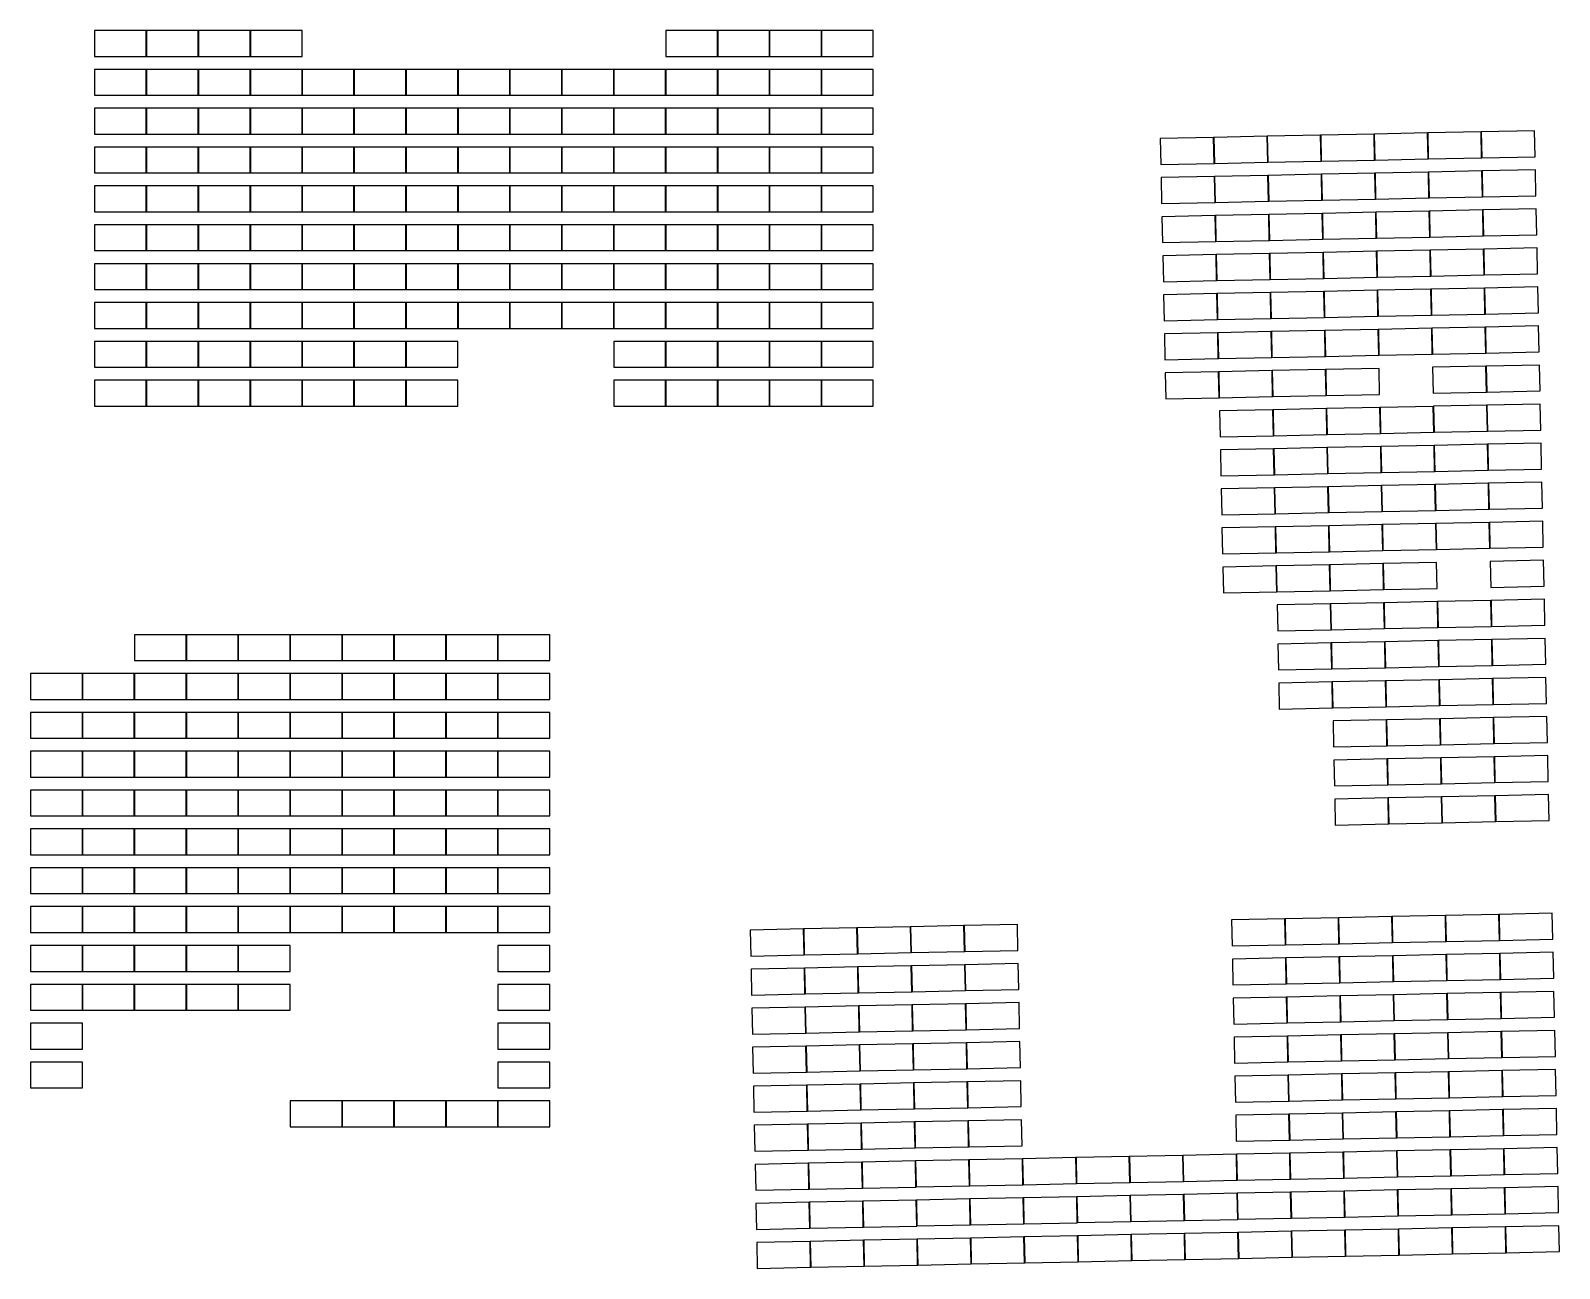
# Model space of a CAD drawing. Header units: inches. Extents: x 13940 to 21108, y 1125 to 4857.
# Drawn here: x 18834 to 21108, y 2113 to 3955 of the extents above; entities that cross this region are included whole.
import ezdxf

# ---------------------------------------------------------------- set-up
doc = ezdxf.new("R2010")
doc.units = ezdxf.units.IN
doc.header["$MEASUREMENT"] = 0
doc.layers.add('Panels', color=5, linetype='Continuous')

msp = doc.modelspace()

# ---------------------------------------------------------------- linework, layer by layer
at = {"layer": 'Panels', "color": 7, "true_color": 0xffffff}
for points, elevation in [([(18929.4, 3916.8), (19006.4, 3916.8), (19006.4, 3955.3), (18929.4, 3955.3)], -31.6), ([(19006.7, 3916.8), (19083.7, 3916.8), (19083.7, 3955.3), (19006.7, 3955.3)], -31.6), ([(19083.9, 3916.8), (19160.9, 3916.8), (19160.9, 3955.3), (19083.9, 3955.3)], -31.6), ([(19161.2, 3916.8), (19238.2, 3916.8), (19238.2, 3955.3), (19161.2, 3955.3)], -31.6), ([(19779.2, 3916.8), (19856.2, 3916.8), (19856.2, 3955.3), (19779.2, 3955.3)], -31.6), ([(19856.4, 3916.8), (19933.4, 3916.8), (19933.4, 3955.3), (19856.4, 3955.3)], -31.6), ([(19933.7, 3916.8), (20010.7, 3916.8), (20010.7, 3955.3), (19933.7, 3955.3)], -31.6), ([(20010.9, 3916.8), (20087.9, 3916.8), (20087.9, 3955.3), (20010.9, 3955.3)], -31.6), ([(18929.4, 3859), (19006.4, 3859), (19006.4, 3897.5), (18929.4, 3897.5)], -31.6), ([(19006.7, 3859), (19083.7, 3859), (19083.7, 3897.5), (19006.7, 3897.5)], -31.6), ([(19083.9, 3859), (19160.9, 3859), (19160.9, 3897.5), (19083.9, 3897.5)], -31.6), ([(19161.2, 3859), (19238.2, 3859), (19238.2, 3897.5), (19161.2, 3897.5)], -31.6), ([(19238.4, 3859), (19315.4, 3859), (19315.4, 3897.5), (19238.4, 3897.5)], -31.6), ([(19315.7, 3859), (19392.7, 3859), (19392.7, 3897.5), (19315.7, 3897.5)], -31.6), ([(19392.9, 3859), (19469.9, 3859), (19469.9, 3897.5), (19392.9, 3897.5)], -31.6), ([(19470.2, 3859), (19547.2, 3859), (19547.2, 3897.5), (19470.2, 3897.5)], -31.6), ([(19547.4, 3859), (19624.4, 3859), (19624.4, 3897.5), (19547.4, 3897.5)], -31.6), ([(19624.7, 3859), (19701.7, 3859), (19701.7, 3897.5), (19624.7, 3897.5)], -31.6), ([(19701.9, 3859), (19778.9, 3859), (19778.9, 3897.5), (19701.9, 3897.5)], -31.6), ([(19779.2, 3859), (19856.2, 3859), (19856.2, 3897.5), (19779.2, 3897.5)], -31.6), ([(19856.4, 3859), (19933.4, 3859), (19933.4, 3897.5), (19856.4, 3897.5)], -31.6), ([(19933.7, 3859), (20010.7, 3859), (20010.7, 3897.5), (19933.7, 3897.5)], -31.6), ([(20010.9, 3859), (20087.9, 3859), (20087.9, 3897.5), (20010.9, 3897.5)], -31.6), ([(18929.4, 3801.2), (19006.4, 3801.2), (19006.4, 3839.6), (18929.4, 3839.6)], -31.6), ([(19006.7, 3801.2), (19083.7, 3801.2), (19083.7, 3839.6), (19006.7, 3839.6)], -31.6), ([(19083.9, 3801.2), (19160.9, 3801.2), (19160.9, 3839.6), (19083.9, 3839.6)], -31.6), ([(19161.2, 3801.2), (19238.2, 3801.2), (19238.2, 3839.6), (19161.2, 3839.6)], -31.6), ([(19238.4, 3801.2), (19315.4, 3801.2), (19315.4, 3839.6), (19238.4, 3839.6)], -31.6), ([(19315.7, 3801.2), (19392.7, 3801.2), (19392.7, 3839.6), (19315.7, 3839.6)], -31.6), ([(19392.9, 3801.2), (19469.9, 3801.2), (19469.9, 3839.6), (19392.9, 3839.6)], -31.6), ([(19470.2, 3801.2), (19547.2, 3801.2), (19547.2, 3839.6), (19470.2, 3839.6)], -31.6), ([(19547.4, 3801.2), (19624.4, 3801.2), (19624.4, 3839.6), (19547.4, 3839.6)], -31.6), ([(19624.7, 3801.2), (19701.7, 3801.2), (19701.7, 3839.6), (19624.7, 3839.6)], -31.6), ([(19701.9, 3801.2), (19778.9, 3801.2), (19778.9, 3839.6), (19701.9, 3839.6)], -31.6), ([(19779.2, 3801.2), (19856.2, 3801.2), (19856.2, 3839.6), (19779.2, 3839.6)], -31.6), ([(19856.4, 3801.2), (19933.4, 3801.2), (19933.4, 3839.6), (19856.4, 3839.6)], -31.6), ([(19933.7, 3801.2), (20010.7, 3801.2), (20010.7, 3839.6), (19933.7, 3839.6)], -31.6), ([(20010.9, 3801.2), (20087.9, 3801.2), (20087.9, 3839.6), (20010.9, 3839.6)], -31.6), ([(20674.7, 3759.3), (20754.1, 3760.9), (20753.3, 3799.5), (20673.9, 3797.9)], 32.2), ([(20754.3, 3760.9), (20833.6, 3762.6), (20832.8, 3801.2), (20753.5, 3799.5)], 32.2), ([(20833.9, 3762.6), (20913.2, 3764.3), (20912.4, 3802.9), (20833.1, 3801.2)], 32.2), ([(20913.4, 3764.3), (20992.7, 3765.9), (20991.9, 3804.5), (20912.6, 3802.9)], 32.2), ([(20993, 3765.9), (21072.3, 3767.6), (21071.5, 3806.2), (20992.2, 3804.5)], 32.2), ([(18929.4, 3743.4), (19006.4, 3743.4), (19006.4, 3781.8), (18929.4, 3781.8)], -31.6), ([(19006.7, 3743.4), (19083.7, 3743.4), (19083.7, 3781.8), (19006.7, 3781.8)], -31.6), ([(19083.9, 3743.4), (19160.9, 3743.4), (19160.9, 3781.8), (19083.9, 3781.8)], -31.6), ([(19161.2, 3743.4), (19238.2, 3743.4), (19238.2, 3781.8), (19161.2, 3781.8)], -31.6), ([(19238.4, 3743.4), (19315.4, 3743.4), (19315.4, 3781.8), (19238.4, 3781.8)], -31.6), ([(19315.7, 3743.4), (19392.7, 3743.4), (19392.7, 3781.8), (19315.7, 3781.8)], -31.6), ([(19392.9, 3743.4), (19469.9, 3743.4), (19469.9, 3781.8), (19392.9, 3781.8)], -31.6), ([(19470.2, 3743.4), (19547.2, 3743.4), (19547.2, 3781.8), (19470.2, 3781.8)], -31.6), ([(19547.4, 3743.4), (19624.4, 3743.4), (19624.4, 3781.8), (19547.4, 3781.8)], -31.6), ([(19624.7, 3743.4), (19701.7, 3743.4), (19701.7, 3781.8), (19624.7, 3781.8)], -31.6), ([(19701.9, 3743.4), (19778.9, 3743.4), (19778.9, 3781.8), (19701.9, 3781.8)], -31.6), ([(19779.2, 3743.4), (19856.2, 3743.4), (19856.2, 3781.8), (19779.2, 3781.8)], -31.6), ([(19856.4, 3743.4), (19933.4, 3743.4), (19933.4, 3781.8), (19856.4, 3781.8)], -31.6), ([(19933.7, 3743.4), (20010.7, 3743.4), (20010.7, 3781.8), (19933.7, 3781.8)], -31.6), ([(20010.9, 3743.4), (20087.9, 3743.4), (20087.9, 3781.8), (20010.9, 3781.8)], -31.6), ([(20515.6, 3755.9), (20594.9, 3757.6), (20594.1, 3796.2), (20514.8, 3794.5)], 32.2), ([(20595.2, 3757.6), (20674.5, 3759.3), (20673.7, 3797.9), (20594.4, 3796.2)], 32.2), ([(20516.8, 3697.8), (20596.2, 3699.5), (20595.3, 3738.1), (20516, 3736.4)], 32.2), ([(20596.4, 3699.5), (20675.7, 3701.2), (20674.9, 3739.8), (20595.6, 3738.1)], 32.2), ([(20676, 3701.2), (20755.3, 3702.8), (20754.5, 3741.4), (20675.2, 3739.8)], 32.2), ([(20755.5, 3702.8), (20834.8, 3704.5), (20834, 3743.1), (20754.7, 3741.4)], 32.2), ([(20835.1, 3704.5), (20914.4, 3706.2), (20913.6, 3744.8), (20834.3, 3743.1)], 32.2), ([(20914.7, 3706.2), (20994, 3707.8), (20993.2, 3746.4), (20913.8, 3744.8)], 32.2), ([(20994.2, 3707.8), (21073.5, 3709.5), (21072.7, 3748.1), (20993.4, 3746.4)], 32.2), ([(18929.4, 3685.6), (19006.4, 3685.6), (19006.4, 3724), (18929.4, 3724)], -31.6), ([(19006.7, 3685.6), (19083.7, 3685.6), (19083.7, 3724), (19006.7, 3724)], -31.6), ([(19083.9, 3685.6), (19160.9, 3685.6), (19160.9, 3724), (19083.9, 3724)], -31.6), ([(19161.2, 3685.6), (19238.2, 3685.6), (19238.2, 3724), (19161.2, 3724)], -31.6), ([(19238.4, 3685.6), (19315.4, 3685.6), (19315.4, 3724), (19238.4, 3724)], -31.6), ([(19315.7, 3685.6), (19392.7, 3685.6), (19392.7, 3724), (19315.7, 3724)], -31.6), ([(19392.9, 3685.6), (19469.9, 3685.6), (19469.9, 3724), (19392.9, 3724)], -31.6), ([(19470.2, 3685.6), (19547.2, 3685.6), (19547.2, 3724), (19470.2, 3724)], -31.6), ([(19547.4, 3685.6), (19624.4, 3685.6), (19624.4, 3724), (19547.4, 3724)], -31.6), ([(19624.7, 3685.6), (19701.7, 3685.6), (19701.7, 3724), (19624.7, 3724)], -31.6), ([(19701.9, 3685.6), (19778.9, 3685.6), (19778.9, 3724), (19701.9, 3724)], -31.6), ([(19779.2, 3685.6), (19856.2, 3685.6), (19856.2, 3724), (19779.2, 3724)], -31.6), ([(19856.4, 3685.6), (19933.4, 3685.6), (19933.4, 3724), (19856.4, 3724)], -31.6), ([(19933.7, 3685.6), (20010.7, 3685.6), (20010.7, 3724), (19933.7, 3724)], -31.6), ([(20010.9, 3685.6), (20087.9, 3685.6), (20087.9, 3724), (20010.9, 3724)], -31.6), ([(20756.7, 3644.7), (20836.1, 3646.4), (20835.2, 3685), (20755.9, 3683.3)], 32.2), ([(20836.3, 3646.4), (20915.6, 3648.1), (20914.8, 3686.7), (20835.5, 3685)], 32.2), ([(20915.9, 3648.1), (20995.2, 3649.7), (20994.4, 3688.3), (20915.1, 3686.7)], 32.2), ([(20995.4, 3649.7), (21074.7, 3651.4), (21073.9, 3690), (20994.6, 3688.3)], 32.2), ([(18929.4, 3627.8), (19006.4, 3627.8), (19006.4, 3666.2), (18929.4, 3666.2)], -31.6), ([(19006.7, 3627.8), (19083.7, 3627.8), (19083.7, 3666.2), (19006.7, 3666.2)], -31.6), ([(19083.9, 3627.8), (19160.9, 3627.8), (19160.9, 3666.2), (19083.9, 3666.2)], -31.6), ([(19161.2, 3627.8), (19238.2, 3627.8), (19238.2, 3666.2), (19161.2, 3666.2)], -31.6), ([(19238.4, 3627.8), (19315.4, 3627.8), (19315.4, 3666.2), (19238.4, 3666.2)], -31.6), ([(19315.7, 3627.8), (19392.7, 3627.8), (19392.7, 3666.2), (19315.7, 3666.2)], -31.6), ([(19392.9, 3627.8), (19469.9, 3627.8), (19469.9, 3666.2), (19392.9, 3666.2)], -31.6), ([(19470.2, 3627.8), (19547.2, 3627.8), (19547.2, 3666.2), (19470.2, 3666.2)], -31.6), ([(19547.4, 3627.8), (19624.4, 3627.8), (19624.4, 3666.2), (19547.4, 3666.2)], -31.6), ([(19624.7, 3627.8), (19701.7, 3627.8), (19701.7, 3666.2), (19624.7, 3666.2)], -31.6), ([(19701.9, 3627.8), (19778.9, 3627.8), (19778.9, 3666.2), (19701.9, 3666.2)], -31.6), ([(19779.2, 3627.8), (19856.2, 3627.8), (19856.2, 3666.2), (19779.2, 3666.2)], -31.6), ([(19856.4, 3627.8), (19933.4, 3627.8), (19933.4, 3666.2), (19856.4, 3666.2)], -31.6), ([(19933.7, 3627.8), (20010.7, 3627.8), (20010.7, 3666.2), (19933.7, 3666.2)], -31.6), ([(20010.9, 3627.8), (20087.9, 3627.8), (20087.9, 3666.2), (20010.9, 3666.2)], -31.6), ([(20518.1, 3639.7), (20597.4, 3641.4), (20596.6, 3680), (20517.2, 3678.3)], 32.2), ([(20597.6, 3641.4), (20676.9, 3643.1), (20676.1, 3681.7), (20596.8, 3680)], 32.2), ([(20677.2, 3643.1), (20756.5, 3644.7), (20755.7, 3683.3), (20676.4, 3681.7)], 32.2), ([(20519.3, 3581.6), (20598.6, 3583.3), (20597.8, 3621.9), (20518.5, 3620.2)], 32.2), ([(20598.8, 3583.3), (20678.2, 3584.9), (20677.3, 3623.6), (20598, 3621.9)], 32.2), ([(20678.4, 3585), (20757.7, 3586.6), (20756.9, 3625.2), (20677.6, 3623.6)], 32.2), ([(20758, 3586.6), (20837.3, 3588.3), (20836.5, 3626.9), (20757.2, 3625.2)], 32.2), ([(20837.5, 3588.3), (20916.8, 3589.9), (20916, 3628.6), (20836.7, 3626.9)], 32.2), ([(20917.1, 3590), (20996.4, 3591.6), (20995.6, 3630.2), (20916.3, 3628.6)], 32.2), ([(20996.7, 3591.6), (21076, 3593.3), (21075.2, 3631.9), (20995.8, 3630.2)], 32.2), ([(18929.4, 3570), (19006.4, 3570), (19006.4, 3608.4), (18929.4, 3608.4)], -31.6), ([(19006.7, 3570), (19083.7, 3570), (19083.7, 3608.4), (19006.7, 3608.4)], -31.6), ([(19083.9, 3570), (19160.9, 3570), (19160.9, 3608.4), (19083.9, 3608.4)], -31.6), ([(19161.2, 3570), (19238.2, 3570), (19238.2, 3608.4), (19161.2, 3608.4)], -31.6), ([(19238.4, 3570), (19315.4, 3570), (19315.4, 3608.4), (19238.4, 3608.4)], -31.6), ([(19315.7, 3570), (19392.7, 3570), (19392.7, 3608.4), (19315.7, 3608.4)], -31.6), ([(19392.9, 3570), (19469.9, 3570), (19469.9, 3608.4), (19392.9, 3608.4)], -31.6), ([(19470.2, 3570), (19547.2, 3570), (19547.2, 3608.4), (19470.2, 3608.4)], -31.6), ([(19547.4, 3570), (19624.4, 3570), (19624.4, 3608.4), (19547.4, 3608.4)], -31.6), ([(19624.7, 3570), (19701.7, 3570), (19701.7, 3608.4), (19624.7, 3608.4)], -31.6), ([(19701.9, 3570), (19778.9, 3570), (19778.9, 3608.4), (19701.9, 3608.4)], -31.6), ([(19779.2, 3570), (19856.2, 3570), (19856.2, 3608.4), (19779.2, 3608.4)], -31.6), ([(19856.4, 3570), (19933.4, 3570), (19933.4, 3608.4), (19856.4, 3608.4)], -31.6), ([(19933.7, 3570), (20010.7, 3570), (20010.7, 3608.4), (19933.7, 3608.4)], -31.6), ([(20010.9, 3570), (20087.9, 3570), (20087.9, 3608.4), (20010.9, 3608.4)], -31.6), ([(20838.7, 3530.2), (20918.1, 3531.8), (20917.2, 3570.5), (20837.9, 3568.8)], 32.2), ([(20918.3, 3531.9), (20997.6, 3533.5), (20996.8, 3572.1), (20917.5, 3570.5)], 32.2), ([(20997.9, 3533.5), (21077.2, 3535.2), (21076.4, 3573.8), (20997.1, 3572.1)], 32.2), ([(18929.4, 3512.1), (19006.4, 3512.1), (19006.4, 3550.6), (18929.4, 3550.6)], -31.6), ([(19006.7, 3512.1), (19083.7, 3512.1), (19083.7, 3550.6), (19006.7, 3550.6)], -31.6), ([(19083.9, 3512.1), (19160.9, 3512.1), (19160.9, 3550.6), (19083.9, 3550.6)], -31.6), ([(19161.2, 3512.1), (19238.2, 3512.1), (19238.2, 3550.6), (19161.2, 3550.6)], -31.6), ([(19238.4, 3512.1), (19315.4, 3512.1), (19315.4, 3550.6), (19238.4, 3550.6)], -31.6), ([(19315.7, 3512.1), (19392.7, 3512.1), (19392.7, 3550.6), (19315.7, 3550.6)], -31.6), ([(19392.9, 3512.1), (19469.9, 3512.1), (19469.9, 3550.6), (19392.9, 3550.6)], -31.6), ([(19470.2, 3512.1), (19547.2, 3512.1), (19547.2, 3550.6), (19470.2, 3550.6)], -31.6), ([(19547.4, 3512.1), (19624.4, 3512.1), (19624.4, 3550.6), (19547.4, 3550.6)], -31.6), ([(19624.7, 3512.1), (19701.7, 3512.1), (19701.7, 3550.6), (19624.7, 3550.6)], -31.6), ([(19701.9, 3512.1), (19778.9, 3512.1), (19778.9, 3550.6), (19701.9, 3550.6)], -31.6), ([(19779.2, 3512.1), (19856.2, 3512.1), (19856.2, 3550.6), (19779.2, 3550.6)], -31.6), ([(19856.4, 3512.1), (19933.4, 3512.1), (19933.4, 3550.6), (19856.4, 3550.6)], -31.6), ([(19933.7, 3512.1), (20010.7, 3512.1), (20010.7, 3550.6), (19933.7, 3550.6)], -31.6), ([(20010.9, 3512.1), (20087.9, 3512.1), (20087.9, 3550.6), (20010.9, 3550.6)], -31.6), ([(20520.5, 3523.5), (20599.8, 3525.2), (20599, 3563.8), (20519.7, 3562.1)], 32.2), ([(20600.1, 3525.2), (20679.4, 3526.8), (20678.6, 3565.5), (20599.2, 3563.8)], 32.2), ([(20679.6, 3526.9), (20758.9, 3528.5), (20758.1, 3567.1), (20678.8, 3565.5)], 32.2), ([(20759.2, 3528.5), (20838.5, 3530.2), (20837.7, 3568.8), (20758.4, 3567.1)], 32.2), ([(20521.7, 3465.4), (20601, 3467.1), (20600.2, 3505.7), (20520.9, 3504)], 32.2), ([(20601.3, 3467.1), (20680.6, 3468.7), (20679.8, 3507.4), (20600.5, 3505.7)], 32.2), ([(20680.8, 3468.8), (20760.1, 3470.4), (20759.3, 3509), (20680, 3507.4)], 32.2), ([(20760.4, 3470.4), (20839.7, 3472.1), (20838.9, 3510.7), (20759.6, 3509)], 32.2), ([(20840, 3472.1), (20919.3, 3473.7), (20918.5, 3512.4), (20839.2, 3510.7)], 32.2), ([(20919.5, 3473.8), (20998.8, 3475.4), (20998, 3514), (20918.7, 3512.4)], 32.2), ([(20999.1, 3475.4), (21078.4, 3477.1), (21077.6, 3515.7), (20998.3, 3514)], 32.2), ([(18929.4, 3454.3), (19006.4, 3454.3), (19006.4, 3492.8), (18929.4, 3492.8)], -31.6), ([(19006.7, 3454.3), (19083.7, 3454.3), (19083.7, 3492.8), (19006.7, 3492.8)], -31.6), ([(19083.9, 3454.3), (19160.9, 3454.3), (19160.9, 3492.8), (19083.9, 3492.8)], -31.6), ([(19161.2, 3454.3), (19238.2, 3454.3), (19238.2, 3492.8), (19161.2, 3492.8)], -31.6), ([(19238.4, 3454.3), (19315.4, 3454.3), (19315.4, 3492.8), (19238.4, 3492.8)], -31.6), ([(19315.7, 3454.3), (19392.7, 3454.3), (19392.7, 3492.8), (19315.7, 3492.8)], -31.6), ([(19392.9, 3454.3), (19469.9, 3454.3), (19469.9, 3492.8), (19392.9, 3492.8)], -31.6), ([(19701.9, 3454.3), (19778.9, 3454.3), (19778.9, 3492.8), (19701.9, 3492.8)], -31.6), ([(19779.2, 3454.3), (19856.2, 3454.3), (19856.2, 3492.8), (19779.2, 3492.8)], -31.6), ([(19856.4, 3454.3), (19933.4, 3454.3), (19933.4, 3492.8), (19856.4, 3492.8)], -31.6), ([(19933.7, 3454.3), (20010.7, 3454.3), (20010.7, 3492.8), (19933.7, 3492.8)], -31.6), ([(20010.9, 3454.3), (20087.9, 3454.3), (20087.9, 3492.8), (20010.9, 3492.8)], -31.6), ([(21000.3, 3417.3), (21079.6, 3419), (21078.8, 3457.6), (20999.5, 3455.9)], 32.2), ([(18929.4, 3396.5), (19006.4, 3396.5), (19006.4, 3435), (18929.4, 3435)], -31.6), ([(19006.7, 3396.5), (19083.7, 3396.5), (19083.7, 3435), (19006.7, 3435)], -31.6), ([(19083.9, 3396.5), (19160.9, 3396.5), (19160.9, 3435), (19083.9, 3435)], -31.6), ([(19161.2, 3396.5), (19238.2, 3396.5), (19238.2, 3435), (19161.2, 3435)], -31.6), ([(19238.4, 3396.5), (19315.4, 3396.5), (19315.4, 3435), (19238.4, 3435)], -31.6), ([(19315.7, 3396.5), (19392.7, 3396.5), (19392.7, 3435), (19315.7, 3435)], -31.6), ([(19392.9, 3396.5), (19469.9, 3396.5), (19469.9, 3435), (19392.9, 3435)], -31.6), ([(19701.9, 3396.5), (19778.9, 3396.5), (19778.9, 3435), (19701.9, 3435)], -31.6), ([(19779.2, 3396.5), (19856.2, 3396.5), (19856.2, 3435), (19779.2, 3435)], -31.6), ([(19856.4, 3396.5), (19933.4, 3396.5), (19933.4, 3435), (19856.4, 3435)], -31.6), ([(19933.7, 3396.5), (20010.7, 3396.5), (20010.7, 3435), (19933.7, 3435)], -31.6), ([(20010.9, 3396.5), (20087.9, 3396.5), (20087.9, 3435), (20010.9, 3435)], -31.6), ([(20522.9, 3407.3), (20602.2, 3409), (20601.4, 3447.6), (20522.1, 3445.9)], 32.2), ([(20602.5, 3409), (20681.8, 3410.6), (20681, 3449.3), (20601.7, 3447.6)], 32.2), ([(20682.1, 3410.6), (20761.4, 3412.3), (20760.6, 3450.9), (20681.2, 3449.3)], 32.2), ([(20761.6, 3412.3), (20840.9, 3414), (20840.1, 3452.6), (20760.8, 3450.9)], 32.2), ([(20920.7, 3415.6), (21000.1, 3417.3), (20999.2, 3455.9), (20919.9, 3454.3)], 32.2), ([(20603.7, 3350.9), (20683, 3352.5), (20682.2, 3391.1), (20602.9, 3389.5)], 32.2), ([(20683.3, 3352.5), (20762.6, 3354.2), (20761.8, 3392.8), (20682.5, 3391.2)], 32.2), ([(20762.8, 3354.2), (20842.1, 3355.9), (20841.3, 3394.5), (20762, 3392.8)], 32.2), ([(20842.4, 3355.9), (20921.7, 3357.5), (20920.9, 3396.1), (20841.6, 3394.5)], 32.2), ([(20922, 3357.5), (21001.3, 3359.2), (21000.5, 3397.8), (20921.1, 3396.2)], 32.2), ([(21001.5, 3359.2), (21080.8, 3360.9), (21080, 3399.5), (21000.7, 3397.8)], 32.2), ([(20604.9, 3292.8), (20684.2, 3294.4), (20683.4, 3333), (20604.1, 3331.4)], 32.2), ([(20684.5, 3294.4), (20763.8, 3296.1), (20763, 3334.7), (20683.7, 3333.1)], 32.2), ([(20764, 3296.1), (20843.4, 3297.8), (20842.6, 3336.4), (20763.2, 3334.7)], 32.2), ([(20843.6, 3297.8), (20922.9, 3299.4), (20922.1, 3338), (20842.8, 3336.4)], 32.2), ([(20923.2, 3299.4), (21002.5, 3301.1), (21001.7, 3339.7), (20922.4, 3338.1)], 32.2), ([(21002.7, 3301.1), (21082, 3302.8), (21081.2, 3341.4), (21001.9, 3339.7)], 32.2), ([(20606.1, 3234.7), (20685.5, 3236.3), (20684.6, 3274.9), (20605.3, 3273.3)], 32.2), ([(20685.7, 3236.3), (20765, 3238), (20764.2, 3276.6), (20684.9, 3275)], 32.2), ([(20765.3, 3238), (20844.6, 3239.7), (20843.8, 3278.3), (20764.5, 3276.6)], 32.2), ([(20844.8, 3239.7), (20924.1, 3241.3), (20923.3, 3279.9), (20844, 3278.3)], 32.2), ([(20924.4, 3241.3), (21003.7, 3243), (21002.9, 3281.6), (20923.6, 3280)], 32.2), ([(21004, 3243), (21083.3, 3244.7), (21082.5, 3283.3), (21003.1, 3281.6)], 32.2), ([(20607.4, 3176.6), (20686.7, 3178.2), (20685.9, 3216.8), (20606.5, 3215.2)], 32.2), ([(20686.9, 3178.2), (20766.2, 3179.9), (20765.4, 3218.5), (20686.1, 3216.8)], 32.2), ([(20766.5, 3179.9), (20845.8, 3181.6), (20845, 3220.2), (20765.7, 3218.5)], 32.2), ([(20846, 3181.6), (20925.4, 3183.2), (20924.5, 3221.8), (20845.2, 3220.2)], 32.2), ([(20925.6, 3183.2), (21004.9, 3184.9), (21004.1, 3223.5), (20924.8, 3221.8)], 32.2), ([(21005.2, 3184.9), (21084.5, 3186.6), (21083.7, 3225.2), (21004.4, 3223.5)], 32.2), ([(20767.7, 3121.8), (20847, 3123.5), (20846.2, 3162.1), (20766.9, 3160.4)], 32.2), ([(20847.3, 3123.5), (20926.6, 3125.1), (20925.8, 3163.7), (20846.5, 3162.1)], 32.2), ([(21006.4, 3126.8), (21085.7, 3128.5), (21084.9, 3167.1), (21005.6, 3165.4)], 32.2), ([(20608.6, 3118.5), (20687.9, 3120.1), (20687.1, 3158.7), (20607.8, 3157.1)], 32.2), ([(20688.1, 3120.1), (20767.4, 3121.8), (20766.6, 3160.4), (20687.3, 3158.7)], 32.2), ([(20689.4, 3062), (20768.7, 3063.7), (20767.9, 3102.3), (20688.5, 3100.6)], 32.2), ([(20768.9, 3063.7), (20848.2, 3065.4), (20847.4, 3104), (20768.1, 3102.3)], 32.2), ([(20848.5, 3065.4), (20927.8, 3067), (20927, 3105.6), (20847.7, 3104)], 32.2), ([(20928, 3067), (21007.4, 3068.7), (21006.5, 3107.3), (20927.2, 3105.6)], 32.2), ([(21007.6, 3068.7), (21086.9, 3070.4), (21086.1, 3109), (21006.8, 3107.3)], 32.2), ([(18988.8, 3017.9), (19065.8, 3017.9), (19065.8, 3056.4), (18988.8, 3056.4)], -31.6), ([(19066.1, 3017.9), (19143.1, 3017.9), (19143.1, 3056.4), (19066.1, 3056.4)], -31.6), ([(19143.3, 3017.9), (19220.3, 3017.9), (19220.3, 3056.4), (19143.3, 3056.4)], -31.6), ([(19220.6, 3017.9), (19297.6, 3017.9), (19297.6, 3056.4), (19220.6, 3056.4)], -31.6), ([(19297.8, 3017.9), (19374.8, 3017.9), (19374.8, 3056.4), (19297.8, 3056.4)], -31.6), ([(19375.1, 3017.9), (19452.1, 3017.9), (19452.1, 3056.4), (19375.1, 3056.4)], -31.6), ([(19452.3, 3017.9), (19529.3, 3017.9), (19529.3, 3056.4), (19452.3, 3056.4)], -31.6), ([(19529.6, 3017.9), (19606.6, 3017.9), (19606.6, 3056.4), (19529.6, 3056.4)], -31.6), ([(20849.7, 3007.3), (20929, 3008.9), (20928.2, 3047.5), (20848.9, 3045.9)], 32.2), ([(20929.3, 3008.9), (21008.6, 3010.6), (21007.8, 3049.2), (20928.4, 3047.5)], 32.2), ([(21008.8, 3010.6), (21088.1, 3012.3), (21087.3, 3050.9), (21008, 3049.2)], 32.2), ([(20690.6, 3003.9), (20769.9, 3005.6), (20769.1, 3044.2), (20689.8, 3042.5)], 32.2), ([(20770.1, 3005.6), (20849.4, 3007.3), (20848.6, 3045.9), (20769.3, 3044.2)], 32.2), ([(18834.3, 2960.1), (18911.3, 2960.1), (18911.3, 2998.6), (18834.3, 2998.6)], -31.6), ([(18911.6, 2960.1), (18988.6, 2960.1), (18988.6, 2998.6), (18911.6, 2998.6)], -31.6), ([(18988.8, 2960.1), (19065.8, 2960.1), (19065.8, 2998.6), (18988.8, 2998.6)], -31.6), ([(19066.1, 2960.1), (19143.1, 2960.1), (19143.1, 2998.6), (19066.1, 2998.6)], -31.6), ([(19143.3, 2960.1), (19220.3, 2960.1), (19220.3, 2998.6), (19143.3, 2998.6)], -31.6), ([(19220.6, 2960.1), (19297.6, 2960.1), (19297.6, 2998.6), (19220.6, 2998.6)], -31.6), ([(19297.8, 2960.1), (19374.8, 2960.1), (19374.8, 2998.6), (19297.8, 2998.6)], -31.6), ([(19375.1, 2960.1), (19452.1, 2960.1), (19452.1, 2998.6), (19375.1, 2998.6)], -31.6), ([(19452.3, 2960.1), (19529.3, 2960.1), (19529.3, 2998.6), (19452.3, 2998.6)], -31.6), ([(19529.6, 2960.1), (19606.6, 2960.1), (19606.6, 2998.6), (19529.6, 2998.6)], -31.6), ([(20691.8, 2945.8), (20771.1, 2947.5), (20770.3, 2986.1), (20691, 2984.4)], 32.2), ([(20771.4, 2947.5), (20850.7, 2949.2), (20849.9, 2987.8), (20770.5, 2986.1)], 32.2), ([(20850.9, 2949.2), (20930.2, 2950.8), (20929.4, 2989.4), (20850.1, 2987.8)], 32.2), ([(20930.5, 2950.8), (21009.8, 2952.5), (21009, 2991.1), (20929.7, 2989.4)], 32.2), ([(21010, 2952.5), (21089.4, 2954.2), (21088.5, 2992.8), (21009.2, 2991.1)], 32.2), ([(18834.3, 2902.3), (18911.3, 2902.3), (18911.3, 2940.8), (18834.3, 2940.8)], -31.6), ([(18911.6, 2902.3), (18988.6, 2902.3), (18988.6, 2940.8), (18911.6, 2940.8)], -31.6), ([(18988.8, 2902.3), (19065.8, 2902.3), (19065.8, 2940.8), (18988.8, 2940.8)], -31.6), ([(19066.1, 2902.3), (19143.1, 2902.3), (19143.1, 2940.8), (19066.1, 2940.8)], -31.6), ([(19143.3, 2902.3), (19220.3, 2902.3), (19220.3, 2940.8), (19143.3, 2940.8)], -31.6), ([(19220.6, 2902.3), (19297.6, 2902.3), (19297.6, 2940.8), (19220.6, 2940.8)], -31.6), ([(19297.8, 2902.3), (19374.8, 2902.3), (19374.8, 2940.8), (19297.8, 2940.8)], -31.6), ([(19375.1, 2902.3), (19452.1, 2902.3), (19452.1, 2940.8), (19375.1, 2940.8)], -31.6), ([(19452.3, 2902.3), (19529.3, 2902.3), (19529.3, 2940.8), (19452.3, 2940.8)], -31.6), ([(19529.6, 2902.3), (19606.6, 2902.3), (19606.6, 2940.8), (19529.6, 2940.8)], -31.6), ([(21011.3, 2894.4), (21090.6, 2896.1), (21089.8, 2934.7), (21010.4, 2933)], 32.2), ([(20772.6, 2889.4), (20851.9, 2891.1), (20851.1, 2929.7), (20771.8, 2928)], 32.2), ([(20852.1, 2891.1), (20931.4, 2892.7), (20930.6, 2931.3), (20851.3, 2929.7)], 32.2), ([(20931.7, 2892.7), (21011, 2894.4), (21010.2, 2933), (20930.9, 2931.3)], 32.2), ([(18834.3, 2844.5), (18911.3, 2844.5), (18911.3, 2883), (18834.3, 2883)], -31.6), ([(18911.6, 2844.5), (18988.6, 2844.5), (18988.6, 2883), (18911.6, 2883)], -31.6), ([(18988.8, 2844.5), (19065.8, 2844.5), (19065.8, 2883), (18988.8, 2883)], -31.6), ([(19066.1, 2844.5), (19143.1, 2844.5), (19143.1, 2883), (19066.1, 2883)], -31.6), ([(19143.3, 2844.5), (19220.3, 2844.5), (19220.3, 2883), (19143.3, 2883)], -31.6), ([(19220.6, 2844.5), (19297.6, 2844.5), (19297.6, 2883), (19220.6, 2883)], -31.6), ([(19297.8, 2844.5), (19374.8, 2844.5), (19374.8, 2883), (19297.8, 2883)], -31.6), ([(19375.1, 2844.5), (19452.1, 2844.5), (19452.1, 2883), (19375.1, 2883)], -31.6), ([(19452.3, 2844.5), (19529.3, 2844.5), (19529.3, 2883), (19452.3, 2883)], -31.6), ([(19529.6, 2844.5), (19606.6, 2844.5), (19606.6, 2883), (19529.6, 2883)], -31.6), ([(20773.8, 2831.3), (20853.1, 2833), (20852.3, 2871.6), (20773, 2869.9)], 32.2), ([(20853.3, 2833), (20932.7, 2834.6), (20931.9, 2873.2), (20852.5, 2871.6)], 32.2), ([(20932.9, 2834.6), (21012.2, 2836.3), (21011.4, 2874.9), (20932.1, 2873.2)], 32.2), ([(21012.5, 2836.3), (21091.8, 2838), (21091, 2876.6), (21011.7, 2874.9)], 32.2), ([(18834.3, 2786.7), (18911.3, 2786.7), (18911.3, 2825.2), (18834.3, 2825.2)], -31.6), ([(18911.6, 2786.7), (18988.6, 2786.7), (18988.6, 2825.2), (18911.6, 2825.2)], -31.6), ([(18988.8, 2786.7), (19065.8, 2786.7), (19065.8, 2825.2), (18988.8, 2825.2)], -31.6), ([(19066.1, 2786.7), (19143.1, 2786.7), (19143.1, 2825.2), (19066.1, 2825.2)], -31.6), ([(19143.3, 2786.7), (19220.3, 2786.7), (19220.3, 2825.2), (19143.3, 2825.2)], -31.6), ([(19220.6, 2786.7), (19297.6, 2786.7), (19297.6, 2825.2), (19220.6, 2825.2)], -31.6), ([(19297.8, 2786.7), (19374.8, 2786.7), (19374.8, 2825.2), (19297.8, 2825.2)], -31.6), ([(19375.1, 2786.7), (19452.1, 2786.7), (19452.1, 2825.2), (19375.1, 2825.2)], -31.6), ([(19452.3, 2786.7), (19529.3, 2786.7), (19529.3, 2825.2), (19452.3, 2825.2)], -31.6), ([(19529.6, 2786.7), (19606.6, 2786.7), (19606.6, 2825.2), (19529.6, 2825.2)], -31.6), ([(20775, 2773.2), (20854.3, 2774.9), (20853.5, 2813.5), (20774.2, 2811.8)], 32.2), ([(20854.6, 2774.9), (20933.9, 2776.5), (20933.1, 2815.1), (20853.8, 2813.5)], 32.2), ([(20934.1, 2776.5), (21013.4, 2778.2), (21012.6, 2816.8), (20933.3, 2815.1)], 32.2), ([(21013.7, 2778.2), (21093, 2779.9), (21092.2, 2818.5), (21012.9, 2816.8)], 32.2), ([(18834.3, 2728.9), (18911.3, 2728.9), (18911.3, 2767.4), (18834.3, 2767.4)], -31.6), ([(18911.6, 2728.9), (18988.6, 2728.9), (18988.6, 2767.4), (18911.6, 2767.4)], -31.6), ([(18988.8, 2728.9), (19065.8, 2728.9), (19065.8, 2767.4), (18988.8, 2767.4)], -31.6), ([(19066.1, 2728.9), (19143.1, 2728.9), (19143.1, 2767.4), (19066.1, 2767.4)], -31.6), ([(19143.3, 2728.9), (19220.3, 2728.9), (19220.3, 2767.4), (19143.3, 2767.4)], -31.6), ([(19220.6, 2728.9), (19297.6, 2728.9), (19297.6, 2767.4), (19220.6, 2767.4)], -31.6), ([(19297.8, 2728.9), (19374.8, 2728.9), (19374.8, 2767.4), (19297.8, 2767.4)], -31.6), ([(19375.1, 2728.9), (19452.1, 2728.9), (19452.1, 2767.4), (19375.1, 2767.4)], -31.6), ([(19452.3, 2728.9), (19529.3, 2728.9), (19529.3, 2767.4), (19452.3, 2767.4)], -31.6), ([(19529.6, 2728.9), (19606.6, 2728.9), (19606.6, 2767.4), (19529.6, 2767.4)], -31.6), ([(18834.3, 2671.1), (18911.3, 2671.1), (18911.3, 2709.6), (18834.3, 2709.6)], -31.6), ([(18911.6, 2671.1), (18988.6, 2671.1), (18988.6, 2709.6), (18911.6, 2709.6)], -31.6), ([(18988.8, 2671.1), (19065.8, 2671.1), (19065.8, 2709.6), (18988.8, 2709.6)], -31.6), ([(19066.1, 2671.1), (19143.1, 2671.1), (19143.1, 2709.6), (19066.1, 2709.6)], -31.6), ([(19143.3, 2671.1), (19220.3, 2671.1), (19220.3, 2709.6), (19143.3, 2709.6)], -31.6), ([(19220.6, 2671.1), (19297.6, 2671.1), (19297.6, 2709.6), (19220.6, 2709.6)], -31.6), ([(19297.8, 2671.1), (19374.8, 2671.1), (19374.8, 2709.6), (19297.8, 2709.6)], -31.6), ([(19375.1, 2671.1), (19452.1, 2671.1), (19452.1, 2709.6), (19375.1, 2709.6)], -31.6), ([(19452.3, 2671.1), (19529.3, 2671.1), (19529.3, 2709.6), (19452.3, 2709.6)], -31.6), ([(19529.6, 2671.1), (19606.6, 2671.1), (19606.6, 2709.6), (19529.6, 2709.6)], -31.6), ([(18834.3, 2613.3), (18911.3, 2613.3), (18911.3, 2651.8), (18834.3, 2651.8)], -31.6), ([(18911.6, 2613.3), (18988.6, 2613.3), (18988.6, 2651.8), (18911.6, 2651.8)], -31.6), ([(18988.8, 2613.3), (19065.8, 2613.3), (19065.8, 2651.8), (18988.8, 2651.8)], -31.6), ([(19066.1, 2613.3), (19143.1, 2613.3), (19143.1, 2651.8), (19066.1, 2651.8)], -31.6), ([(19143.3, 2613.3), (19220.3, 2613.3), (19220.3, 2651.8), (19143.3, 2651.8)], -31.6), ([(19220.6, 2613.3), (19297.6, 2613.3), (19297.6, 2651.8), (19220.6, 2651.8)], -31.6), ([(19297.8, 2613.3), (19374.8, 2613.3), (19374.8, 2651.8), (19297.8, 2651.8)], -31.6), ([(19375.1, 2613.3), (19452.1, 2613.3), (19452.1, 2651.8), (19375.1, 2651.8)], -31.6), ([(19452.3, 2613.3), (19529.3, 2613.3), (19529.3, 2651.8), (19452.3, 2651.8)], -31.6), ([(19529.6, 2613.3), (19606.6, 2613.3), (19606.6, 2651.8), (19529.6, 2651.8)], -31.6), ([(18834.3, 2555.5), (18911.3, 2555.5), (18911.3, 2594), (18834.3, 2594)], -31.6), ([(18911.6, 2555.5), (18988.6, 2555.5), (18988.6, 2594), (18911.6, 2594)], -31.6), ([(18988.8, 2555.5), (19065.8, 2555.5), (19065.8, 2594), (18988.8, 2594)], -31.6), ([(19066.1, 2555.5), (19143.1, 2555.5), (19143.1, 2594), (19066.1, 2594)], -31.6), ([(19143.3, 2555.5), (19220.3, 2555.5), (19220.3, 2594), (19143.3, 2594)], -31.6), ([(19529.6, 2555.5), (19606.6, 2555.5), (19606.6, 2594), (19529.6, 2594)], -31.6), ([(18834.3, 2497.7), (18911.3, 2497.7), (18911.3, 2536.1), (18834.3, 2536.1)], -31.6), ([(18911.6, 2497.7), (18988.6, 2497.7), (18988.6, 2536.1), (18911.6, 2536.1)], -31.6), ([(18988.8, 2497.7), (19065.8, 2497.7), (19065.8, 2536.1), (18988.8, 2536.1)], -31.6), ([(19066.1, 2497.7), (19143.1, 2497.7), (19143.1, 2536.1), (19066.1, 2536.1)], -31.6), ([(19143.3, 2497.7), (19220.3, 2497.7), (19220.3, 2536.1), (19143.3, 2536.1)], -31.6), ([(19529.6, 2497.7), (19606.6, 2497.7), (19606.6, 2536.1), (19529.6, 2536.1)], -31.6), ([(18834.3, 2439.9), (18911.3, 2439.9), (18911.3, 2478.3), (18834.3, 2478.3)], -31.6), ([(19529.6, 2439.9), (19606.6, 2439.9), (19606.6, 2478.3), (19529.6, 2478.3)], -31.6), ([(18834.3, 2382.1), (18911.3, 2382.1), (18911.3, 2420.5), (18834.3, 2420.5)], -31.6), ([(19529.6, 2382.1), (19606.6, 2382.1), (19606.6, 2420.5), (19529.6, 2420.5)], -31.6), ([(19220.6, 2324.3), (19297.6, 2324.3), (19297.6, 2362.7), (19220.6, 2362.7)], -31.6), ([(19297.8, 2324.3), (19374.8, 2324.3), (19374.8, 2362.7), (19297.8, 2362.7)], -31.6), ([(19375.1, 2324.3), (19452.1, 2324.3), (19452.1, 2362.7), (19375.1, 2362.7)], -31.6), ([(19452.3, 2324.3), (19529.3, 2324.3), (19529.3, 2362.7), (19452.3, 2362.7)], -31.6), ([(19529.6, 2324.3), (19606.6, 2324.3), (19606.6, 2362.7), (19529.6, 2362.7)], -31.6)]:
    msp.add_lwpolyline(points, close=True, dxfattribs=dict(at, elevation=elevation))
for points in [[(20860.3, 2598.3), (20939.6, 2599.9), (20938.8, 2638.5), (20859.5, 2636.9)], [(20939.9, 2599.9), (21019.2, 2601.6), (21018.4, 2640.2), (20939.1, 2638.5)], [(21019.4, 2601.6), (21098.7, 2603.3), (21097.9, 2641.9), (21018.6, 2640.2)], [(19905.6, 2578.3), (19984.9, 2579.9), (19984.1, 2618.5), (19904.7, 2616.9)], [(19985.1, 2579.9), (20064.4, 2581.6), (20063.6, 2620.2), (19984.3, 2618.5)], [(20064.7, 2581.6), (20144, 2583.3), (20143.2, 2621.9), (20063.9, 2620.2)], [(20144.2, 2583.3), (20223.6, 2584.9), (20222.7, 2623.5), (20143.4, 2621.9)], [(20223.8, 2584.9), (20303.1, 2586.6), (20302.3, 2625.2), (20223, 2623.5)], [(20621.6, 2593.3), (20700.9, 2594.9), (20700.1, 2633.5), (20620.8, 2631.9)], [(20701.2, 2594.9), (20780.5, 2596.6), (20779.7, 2635.2), (20700.4, 2633.5)], [(20780.7, 2596.6), (20860.1, 2598.3), (20859.2, 2636.9), (20779.9, 2635.2)], [(20622.8, 2535.2), (20702.1, 2536.8), (20701.3, 2575.4), (20622, 2573.8)], [(20702.4, 2536.8), (20781.7, 2538.5), (20780.9, 2577.1), (20701.6, 2575.4)], [(20782, 2538.5), (20861.3, 2540.2), (20860.5, 2578.8), (20781.1, 2577.1)], [(20861.5, 2540.2), (20940.8, 2541.8), (20940, 2580.4), (20860.7, 2578.8)], [(20941.1, 2541.8), (21020.4, 2543.5), (21019.6, 2582.1), (20940.3, 2580.4)], [(21020.6, 2543.5), (21100, 2545.2), (21099.1, 2583.8), (21019.8, 2582.1)], [(19906.8, 2520.2), (19986.1, 2521.8), (19985.3, 2560.4), (19906, 2558.8)], [(19986.3, 2521.8), (20065.6, 2523.5), (20064.8, 2562.1), (19985.5, 2560.4)], [(20065.9, 2523.5), (20145.2, 2525.2), (20144.4, 2563.8), (20065.1, 2562.1)], [(20145.5, 2525.2), (20224.8, 2526.8), (20224, 2565.4), (20144.6, 2563.8)], [(20225, 2526.8), (20304.3, 2528.5), (20303.5, 2567.1), (20224.2, 2565.4)], [(21021.9, 2485.4), (21101.2, 2487.1), (21100.4, 2525.7), (21021.1, 2524)], [(19908, 2462.1), (19987.3, 2463.7), (19986.5, 2502.3), (19907.2, 2500.7)], [(19987.5, 2463.7), (20066.9, 2465.4), (20066.1, 2504), (19986.7, 2502.3)], [(20067.1, 2465.4), (20146.4, 2467.1), (20145.6, 2505.7), (20066.3, 2504)], [(20146.7, 2467.1), (20226, 2468.7), (20225.2, 2507.3), (20145.9, 2505.7)], [(20226.2, 2468.7), (20305.5, 2470.4), (20304.7, 2509), (20225.4, 2507.3)], [(20624.1, 2477.1), (20703.4, 2478.7), (20702.6, 2517.3), (20623.2, 2515.7)], [(20703.6, 2478.7), (20782.9, 2480.4), (20782.1, 2519), (20702.8, 2517.3)], [(20783.2, 2480.4), (20862.5, 2482.1), (20861.7, 2520.7), (20782.4, 2519)], [(20862.7, 2482.1), (20942.1, 2483.7), (20941.2, 2522.3), (20861.9, 2520.7)], [(20942.3, 2483.7), (21021.6, 2485.4), (21020.8, 2524), (20941.5, 2522.3)], [(20625.3, 2419), (20704.6, 2420.6), (20703.8, 2459.2), (20624.5, 2457.6)], [(20704.8, 2420.6), (20784.1, 2422.3), (20783.3, 2460.9), (20704, 2459.2)], [(20784.4, 2422.3), (20863.7, 2424), (20862.9, 2462.6), (20783.6, 2460.9)], [(20864, 2424), (20943.3, 2425.6), (20942.5, 2464.2), (20863.1, 2462.6)], [(20943.5, 2425.6), (21022.8, 2427.3), (21022, 2465.9), (20942.7, 2464.2)], [(21023.1, 2427.3), (21102.4, 2429), (21101.6, 2467.6), (21022.3, 2465.9)], [(19909.2, 2404), (19988.5, 2405.6), (19987.7, 2444.2), (19908.4, 2442.6)], [(19988.8, 2405.6), (20068.1, 2407.3), (20067.3, 2445.9), (19988, 2444.2)], [(20068.3, 2407.3), (20147.6, 2409), (20146.8, 2447.6), (20067.5, 2445.9)], [(20147.9, 2409), (20227.2, 2410.6), (20226.4, 2449.2), (20147.1, 2447.6)], [(20227.5, 2410.6), (20306.8, 2412.3), (20306, 2450.9), (20226.6, 2449.2)], [(20069.5, 2349.2), (20148.9, 2350.9), (20148.1, 2389.5), (20068.7, 2387.8)], [(20149.1, 2350.9), (20228.4, 2352.5), (20227.6, 2391.1), (20148.3, 2389.5)], [(20228.7, 2352.5), (20308, 2354.2), (20307.2, 2392.8), (20227.9, 2391.1)], [(20626.5, 2360.9), (20705.8, 2362.5), (20705, 2401.1), (20625.7, 2399.5)], [(20706, 2362.5), (20785.4, 2364.2), (20784.6, 2402.8), (20705.2, 2401.1)], [(20785.6, 2364.2), (20864.9, 2365.8), (20864.1, 2404.5), (20784.8, 2402.8)], [(20865.2, 2365.9), (20944.5, 2367.5), (20943.7, 2406.1), (20864.4, 2404.5)], [(20944.7, 2367.5), (21024, 2369.2), (21023.2, 2407.8), (20943.9, 2406.1)], [(21024.3, 2369.2), (21103.6, 2370.8), (21102.8, 2409.5), (21023.5, 2407.8)], [(19910.4, 2345.9), (19989.7, 2347.5), (19988.9, 2386.1), (19909.6, 2384.5)], [(19990, 2347.5), (20069.3, 2349.2), (20068.5, 2387.8), (19989.2, 2386.1)], [(20627.7, 2302.8), (20707, 2304.4), (20706.2, 2343), (20626.9, 2341.4)], [(20707.3, 2304.4), (20786.6, 2306.1), (20785.8, 2344.7), (20706.5, 2343)], [(20786.8, 2306.1), (20866.1, 2307.7), (20865.3, 2346.4), (20786, 2344.7)], [(20866.4, 2307.8), (20945.7, 2309.4), (20944.9, 2348), (20865.6, 2346.4)], [(20946, 2309.4), (21025.3, 2311.1), (21024.5, 2349.7), (20945.1, 2348)], [(21025.5, 2311.1), (21104.8, 2312.7), (21104, 2351.4), (21024.7, 2349.7)], [(19911.6, 2287.8), (19991, 2289.4), (19990.1, 2328), (19910.8, 2326.4)], [(19991.2, 2289.4), (20070.5, 2291.1), (20069.7, 2329.7), (19990.4, 2328)], [(20070.8, 2291.1), (20150.1, 2292.7), (20149.3, 2331.4), (20070, 2329.7)], [(20150.3, 2292.8), (20229.6, 2294.4), (20228.8, 2333), (20149.5, 2331.4)], [(20229.9, 2294.4), (20309.2, 2296.1), (20308.4, 2334.7), (20229.1, 2333)], [(20151.5, 2234.7), (20230.9, 2236.3), (20230, 2274.9), (20150.7, 2273.3)], [(20231.1, 2236.3), (20310.4, 2238), (20309.6, 2276.6), (20230.3, 2274.9)], [(20310.7, 2238), (20390, 2239.6), (20389.2, 2278.3), (20309.9, 2276.6)], [(20390.2, 2239.7), (20469.5, 2241.3), (20468.7, 2279.9), (20389.4, 2278.3)], [(20469.8, 2241.3), (20549.1, 2243), (20548.3, 2281.6), (20469, 2279.9)], [(20549.4, 2243), (20628.7, 2244.6), (20627.9, 2283.3), (20548.5, 2281.6)], [(20628.9, 2244.7), (20708.2, 2246.3), (20707.4, 2284.9), (20628.1, 2283.3)], [(20708.5, 2246.3), (20787.8, 2248), (20787, 2286.6), (20707.7, 2284.9)], [(20788, 2248), (20867.4, 2249.6), (20866.5, 2288.3), (20787.2, 2286.6)], [(20867.6, 2249.7), (20946.9, 2251.3), (20946.1, 2289.9), (20866.8, 2288.3)], [(20947.2, 2251.3), (21026.5, 2253), (21025.7, 2291.6), (20946.4, 2289.9)], [(21026.7, 2253), (21106, 2254.6), (21105.2, 2293.3), (21025.9, 2291.6)], [(19912.9, 2229.7), (19992.2, 2231.3), (19991.4, 2269.9), (19912, 2268.3)], [(19992.4, 2231.3), (20071.7, 2233), (20070.9, 2271.6), (19991.6, 2269.9)], [(20072, 2233), (20151.3, 2234.6), (20150.5, 2273.3), (20071.2, 2271.6)], [(20789.3, 2189.9), (20868.6, 2191.5), (20867.8, 2230.2), (20788.5, 2228.5)], [(20868.8, 2191.6), (20948.1, 2193.2), (20947.3, 2231.8), (20868, 2230.2)], [(20948.4, 2193.2), (21027.7, 2194.9), (21026.9, 2233.5), (20947.6, 2231.8)], [(21027.9, 2194.9), (21107.3, 2196.5), (21106.5, 2235.2), (21027.1, 2233.5)], [(19914.1, 2171.6), (19993.4, 2173.2), (19992.6, 2211.8), (19913.3, 2210.2)], [(19993.6, 2173.2), (20072.9, 2174.9), (20072.1, 2213.5), (19992.8, 2211.8)], [(20073.2, 2174.9), (20152.5, 2176.5), (20151.7, 2215.2), (20072.4, 2213.5)], [(20152.8, 2176.6), (20232.1, 2178.2), (20231.3, 2216.8), (20152, 2215.2)], [(20232.3, 2178.2), (20311.6, 2179.9), (20310.8, 2218.5), (20231.5, 2216.8)], [(20311.9, 2179.9), (20391.2, 2181.5), (20390.4, 2220.2), (20311.1, 2218.5)], [(20391.4, 2181.6), (20470.8, 2183.2), (20470, 2221.8), (20390.6, 2220.2)], [(20471, 2183.2), (20550.3, 2184.9), (20549.5, 2223.5), (20470.2, 2221.8)], [(20550.6, 2184.9), (20629.9, 2186.5), (20629.1, 2225.2), (20549.8, 2223.5)], [(20630.1, 2186.6), (20709.4, 2188.2), (20708.6, 2226.8), (20629.3, 2225.2)], [(20709.7, 2188.2), (20789, 2189.9), (20788.2, 2228.5), (20708.9, 2226.8)], [(20313.1, 2121.8), (20392.4, 2123.4), (20391.6, 2162), (20312.3, 2160.4)], [(20392.7, 2123.4), (20472, 2125.1), (20471.2, 2163.7), (20391.9, 2162.1)], [(20472.2, 2125.1), (20551.5, 2126.8), (20550.7, 2165.4), (20471.4, 2163.7)], [(20551.8, 2126.8), (20631.1, 2128.4), (20630.3, 2167), (20551, 2165.4)], [(20631.4, 2128.4), (20710.7, 2130.1), (20709.9, 2168.7), (20630.5, 2167.1)], [(20710.9, 2130.1), (20790.2, 2131.8), (20789.4, 2170.4), (20710.1, 2168.7)], [(20790.5, 2131.8), (20869.8, 2133.4), (20869, 2172), (20789.7, 2170.4)], [(20870, 2133.4), (20949.4, 2135.1), (20948.5, 2173.7), (20869.2, 2172.1)], [(20949.6, 2135.1), (21028.9, 2136.8), (21028.1, 2175.4), (20948.8, 2173.7)], [(21029.2, 2136.8), (21108.5, 2138.4), (21107.7, 2177), (21028.4, 2175.4)], [(19915.3, 2113.4), (19994.6, 2115.1), (19993.8, 2153.7), (19914.5, 2152.1)], [(19994.9, 2115.1), (20074.2, 2116.8), (20073.4, 2155.4), (19994, 2153.7)], [(20074.4, 2116.8), (20153.7, 2118.4), (20152.9, 2157), (20073.6, 2155.4)], [(20154, 2118.4), (20233.3, 2120.1), (20232.5, 2158.7), (20153.2, 2157.1)], [(20233.5, 2120.1), (20312.9, 2121.8), (20312, 2160.4), (20232.7, 2158.7)]]:
    msp.add_lwpolyline(points, close=True, dxfattribs=at)

doc.saveas('drawing.dxf')
